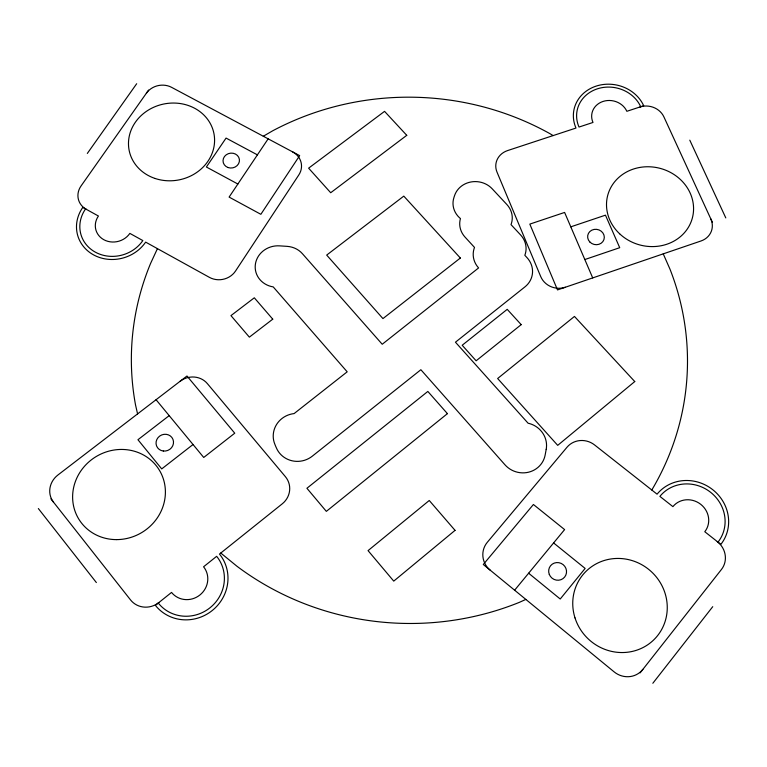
<?xml version="1.0" encoding="UTF-8"?>
<svg xmlns="http://www.w3.org/2000/svg" width="767" height="767" viewBox="0 0 767 767"><rect width="100%" height="100%" fill="white"/><g stroke="black" fill="none" stroke-linecap="round" stroke-linejoin="round"><path stroke-width="1.15" d="M157.436 248.633L150.6 263.397A278.076 263.139 1.6 0 0 135.548 405.043L137.581 413.902M651.787 489.998L652.027 489.624A278.076 263.139 1.6 0 0 669.927 269.025L663.234 253.858M268.153 138.837L229.103 197.09L260.857 214.309L299.648 155.634L171.597 87.342A18.36 16.289 -11 0 0 146.372 93.219M148.577 90.094L81.053 185.959A18.83 16.893 -16.1 0 0 86.259 209.305M87.323 153.438L136.679 83.728M652.832 683.272L712.744 606.678M640.119 672.88L721.479 569.421A20.536 19.29 38.2 0 0 717.27 541.569M514.619 590.207L564.608 529.594L533.41 504.494L483.296 564.493L614.118 671.863A20.977 20.047 48.6 0 0 642.88 669.361M193.035 444.515L161.722 468.905L137.945 439.731L169.2 415.628M263.292 136.248L272.879 130.697A278.076 263.139 1.6 0 1 550.083 133.746L553.112 135.577M525.855 599.42L519.288 602.383A278.076 263.139 1.6 0 1 236.907 566.209L220.771 553.026M584.818 259.543L619.717 247.693L605.47 215.163L570.782 226.84M257.405 154.867L226.064 138.079L206.39 167.014L237.866 184.022M553.601 542.94L585.135 568.424L560.226 599.008L528.626 573.217M156.065 399.722L203.725 457.468L234.75 433.192L186.975 376.012L57.899 475.022A20.268 18.878 -32.4 0 0 53.517 502.174M50.919 498.876L130.543 599.928A20.651 19.635 -39.5 0 0 158.98 602.469M38.35 508.55L96.364 582.556M689.792 140.169L725.793 217.914M712.447 222.459L663.896 116.872A18.418 16.395 12.9 0 0 639.966 106.977M592.709 277.913L564.608 212.44L529.824 224.108L557.513 289.916L701.019 240.972A18.897 17.056 17.8 0 0 710.788 218.854M717.989 542.135A36.989 34.774 34.6 0 0 710.568 492.261A36.989 34.774 34.6 0 0 659.888 496.383L672.908 506.632A20.297 19.079 34.6 0 1 700.75 504.331A20.297 19.079 34.6 0 1 704.787 531.732L720.846 544.388A40.593 38.168 34.6 0 0 712.696 489.662A40.593 38.168 34.6 0 0 657.079 494.169L594.569 444.937A19.827 18.859 23.9 0 0 567.034 447.199L487.304 542.307A20.163 19.664 28.1 0 0 490.228 570.188M640.713 106.728A33.47 29.846 11.1 0 0 597.301 88.847A33.47 29.846 11.1 0 0 579.018 127.054L592.987 122.452A18.37 16.385 11.1 0 1 603.006 101.445A18.37 16.385 11.1 0 1 626.85 111.301L643.714 105.75A36.73 32.76 11.1 0 0 596.074 86.134A36.73 32.76 11.1 0 0 575.998 128.051L507.581 150.581A18.523 16.797 7.2 0 0 496.987 172.057L540.735 276.609A18.974 17.526 12.1 0 0 565.346 287.242M85.568 208.921A34.515 31.198 -16.4 0 0 95.281 252.122A34.515 31.198 -16.4 0 0 142.835 240.57L129.853 233.389A18.935 17.123 -16.4 0 1 103.775 239.688A18.935 17.123 -16.4 0 1 98.425 216.026L82.798 207.387A37.88 34.247 -16.4 0 0 93.44 254.817A37.88 34.247 -16.4 0 0 145.644 242.123L209.42 277.366A18.983 17.478 -12.1 0 0 235.565 270.981L298.852 174.876A18.542 16.816 -6.2 0 0 292.63 151.885M158.261 603.044A37.401 35.828 -37.8 0 0 210.005 607.78A37.401 35.828 -37.8 0 0 216.658 556.315L203.581 566.784A20.517 19.664 -37.8 0 1 199.899 594.991A20.517 19.664 -37.8 0 1 171.54 592.421L155.385 605.345A41.044 39.328 -37.8 0 0 212.191 610.561A41.044 39.328 -37.8 0 0 219.487 554.062L282.266 503.823A19.913 19.175 -20.8 0 0 285.391 476.671L207.358 383.605A19.597 18.408 -19.9 0 0 180.14 381.257M546.2 449.357L545.155 454.994A23.211 22.233 17.7 0 1 528.568 472.204A23.211 22.233 17.7 0 1 504.964 464.792L420.872 369.723L312.303 456.173A23.154 22.185 -13.4 0 1 276.341 447.803A63.268 60.622 -8.1 0 1 274.126 442.243A23.135 22.157 -13.4 0 1 291.997 413.912L294.106 413.586L347.192 371.822L273.225 286.906A22.32 20.661 -8.5 0 1 255.411 264.03A22.32 20.661 -8.5 0 1 279.543 245.862L287.079 246.351A22.32 20.671 -8 0 1 302.409 253.695L382.225 344.258L478.589 267.932A22.224 20.556 7.5 0 1 473.996 248.901L474.524 247.434L465.023 237.089A22.08 20.297 6.1 0 1 460.037 220.234L460.459 218.557L459.491 217.742A21.975 20.124 5.4 0 1 453.92 197.579A45.061 41.265 6.9 0 1 455.282 193.783A21.965 20.105 5.4 0 1 492.174 188.778L506.834 204.492A22.051 20.23 6.5 0 1 511.512 223.159L511.004 224.616L520.572 234.903A22.205 20.488 8 0 1 525.337 253.81L524.82 255.286L526.996 257.635A22.31 20.68 8.9 0 1 524.992 286.839L455.454 342.197L528.108 423.231L529.776 423.643A23.183 22.185 17.4 0 1 546.2 449.357M455.042 530.361L393.739 581.118L368.055 550.62L429.252 500.487L455.042 530.361M634.76 381.554L557.705 445.359L497.639 378.514L574.464 316.435L634.76 381.554M447.42 413.643L326.339 511.368L306.915 488.272L427.833 391.438L447.42 413.643M521.196 324.642L476.134 360.797L462.194 345.255L507.217 309.341L521.196 324.642M460.344 258.028L382.944 318.593L326.684 255.085L403.797 196.122L460.344 258.028M272.755 319.168L249.361 337.144L230.953 315.62L254.308 297.797L272.755 319.168M406.759 135.328L330.702 192.738L308.622 168.165L384.555 111.359L406.759 135.328M549.297 574.425A9.041 8.744 35.6 0 0 564.627 577.091A9.041 8.744 35.6 0 0 558.875 562.69A9.041 8.744 35.6 0 0 549.297 574.425M575.001 617.895A48.187 46.116 42.2 0 0 655.008 638.604A48.187 46.116 42.2 0 0 630.004 559.977A48.187 46.116 42.2 0 0 575.001 617.895M589.852 242.008A8.379 7.67 13.4 0 0 603.945 239.563A8.379 7.67 13.4 0 0 594.118 229.419A8.379 7.67 13.4 0 0 589.852 242.008M619.64 233.791A43.805 39.616 15.2 0 0 692.227 218.48A43.805 39.616 15.2 0 0 638.249 167.743A43.805 39.616 15.2 0 0 619.64 233.791M228.087 167.551A8.245 7.449 -8.9 0 0 239.39 159.373A8.245 7.449 -8.9 0 0 226.236 154.79A8.245 7.449 -8.9 0 0 228.087 167.551M155.279 178.529A43.22 38.695 -11.4 0 0 214.185 134.982A43.22 38.695 -11.4 0 0 145.136 112.26A43.22 38.695 -11.4 0 0 155.279 178.529M163.333 451.025A8.83 8.312 -24.8 0 0 172.968 439.376A8.83 8.312 -24.8 0 0 158.04 437.621A8.83 8.312 -24.8 0 0 163.333 451.025M116.737 539.613A47.132 44.313 -31.2 0 0 160.274 471.763A47.132 44.313 -31.2 0 0 80.017 472.204A47.132 44.313 -31.2 0 0 116.737 539.613"/></g></svg>
